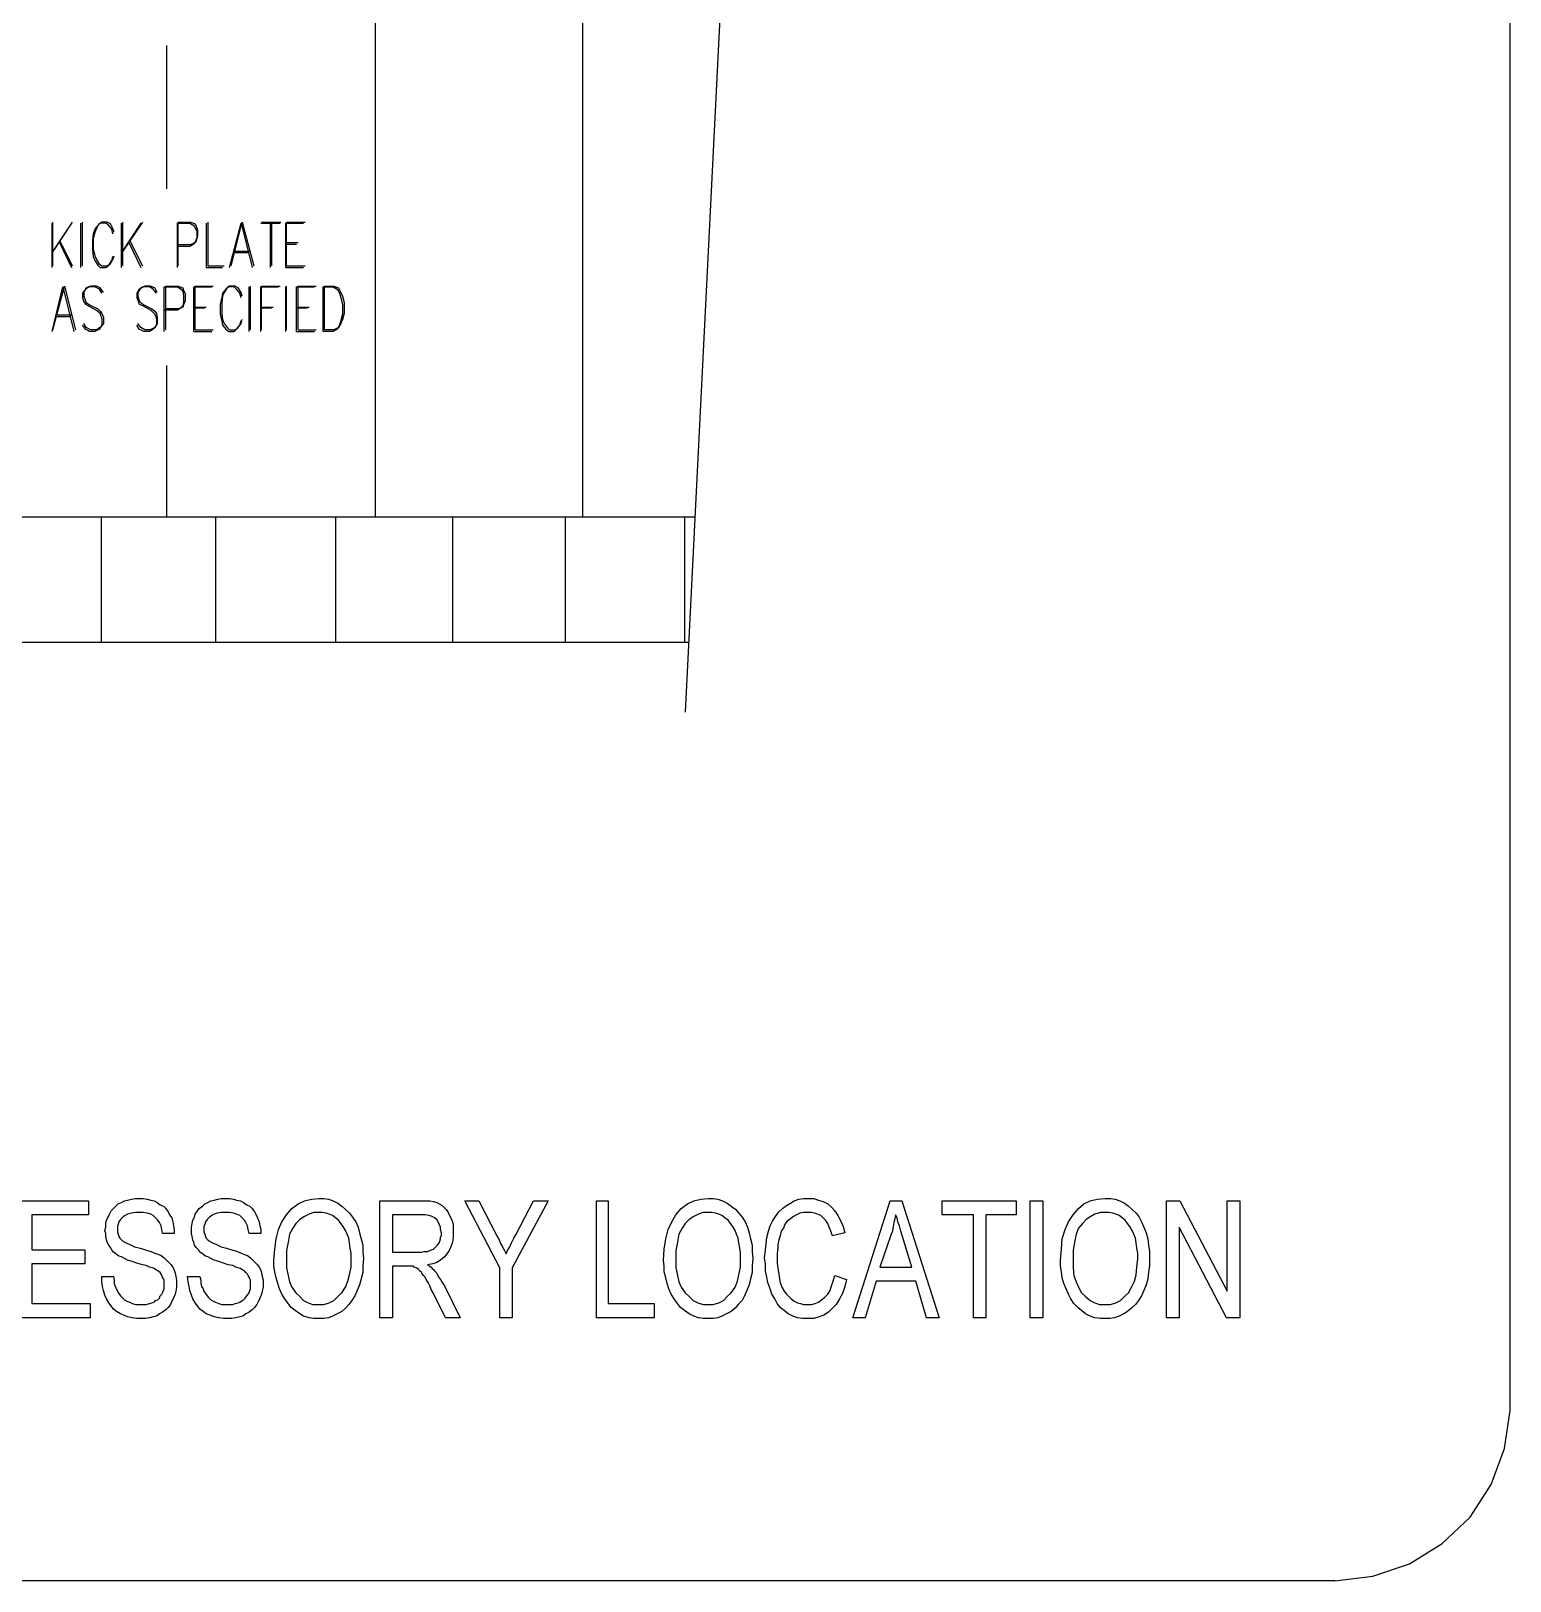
# Model space of a CAD drawing. Header units: metres. Extents: x 14 to 601, y -777 to -11.
# Drawn here: x 372.9 to 600.8, y -777.2 to -538.5 of the extents above; entities that cross this region are included whole.
import ezdxf

# ---------------------------------------------------------------- set-up
doc = ezdxf.new("R2010")
doc.units = ezdxf.units.M

msp = doc.modelspace()

# ---------------------------------------------------------------- linework, layer by layer
for p, q in [((600.76, -750.2), (600.76, -37.76)), ((425.92, -375.2), (425.92, -613.28)), ((457.84, -375.2), (457.84, -613.28)), ((481.48, -487.4), (473.68, -643.4)), ((393.76, -540.68), (393.76, -562.76)), ((376.12, -574.88), (376.12, -568.04)), ((379.12, -568.04), (376.12, -572.6)), ((376.24, -574.64), (376.24, -567.92)), ((379.24, -567.92), (376.24, -572.36)), ((380.56, -574.88), (380.56, -568.04)), ((380.8, -574.64), (380.8, -567.92)), ((383.32, -568.16), (382.96, -568.88)), ((383.56, -568.04), (383.2, -568.4)), ((383.8, -567.92), (383.32, -568.16)), ((384.4, -568.04), (383.56, -568.04)), ((384.64, -567.92), (383.8, -567.92)), ((384.88, -568.4), (384.4, -568.04)), ((385.12, -568.16), (384.64, -567.92)), ((385.48, -568.88), (385.12, -568.16)), ((386.8, -574.88), (386.8, -568.04)), ((389.8, -568.04), (386.8, -572.6)), ((387.04, -574.64), (387.04, -567.92)), ((390.04, -567.92), (387.04, -572.36)), ((395.44, -574.88), (395.44, -568.04)), ((395.44, -568.04), (397.36, -568.04)), ((395.56, -574.64), (395.56, -567.92)), ((395.56, -567.92), (397.48, -567.92)), ((397.36, -568.04), (397.96, -568.4)), ((397.48, -567.92), (398.2, -568.16)), ((398.2, -568.16), (398.32, -568.52)), ((399.88, -568.04), (399.88, -574.88)), ((400.12, -567.92), (400.12, -574.64)), ((403.48, -574.88), (405.28, -568.04)), ((403.72, -574.64), (405.4, -567.92)), ((405.28, -568.04), (406.96, -574.88)), ((405.4, -567.92), (407.2, -574.64)), ((408.28, -568.04), (411.28, -568.04)), ((408.4, -567.92), (411.4, -567.92)), ((409.72, -568.04), (409.72, -574.88)), ((409.96, -567.92), (409.96, -574.64)), ((412.12, -574.88), (412.12, -568.04)), ((412.12, -568.04), (414.88, -568.04)), ((412.24, -574.64), (412.24, -567.92)), ((412.24, -567.92), (415.12, -567.92)), ((382.48, -569.72), (382.36, -570.68)), ((382.72, -569), (382.48, -569.72)), ((382.72, -569.48), (382.48, -570.44)), ((382.48, -570.44), (382.48, -572)), ((383.2, -568.4), (382.72, -569)), ((382.96, -568.88), (382.72, -569.48)), ((385.36, -569), (384.88, -568.4)), ((385.48, -569.72), (385.36, -569)), ((385.72, -569.48), (385.48, -568.88)), ((397.96, -568.4), (398.2, -568.76)), ((398.2, -568.76), (398.44, -569.36)), ((398.44, -570.32), (398.2, -570.92)), ((398.32, -568.52), (398.56, -569.12)), ((398.56, -570.08), (398.32, -570.8)), ((398.44, -569.36), (398.44, -570.32)), ((398.56, -569.12), (398.56, -570.08)), ((377.2, -570.92), (379.12, -574.88)), ((377.32, -570.8), (379.24, -574.64)), ((382.36, -570.68), (382.36, -572.24)), ((382.36, -572.24), (382.48, -573.2)), ((382.48, -572), (382.72, -573.08)), ((387.88, -570.92), (389.8, -574.88)), ((388.12, -570.8), (390.04, -574.64)), ((397.36, -571.64), (395.44, -571.64)), ((397.48, -571.4), (395.56, -571.4)), ((397.96, -571.28), (397.36, -571.64)), ((398.2, -571.04), (397.48, -571.4)), ((398.2, -570.92), (397.96, -571.28)), ((398.32, -570.8), (398.2, -571.04)), ((404.2, -572.6), (406.36, -572.6)), ((404.32, -572.36), (406.48, -572.36)), ((412.12, -571.28), (413.8, -571.28)), ((412.24, -571.04), (414.04, -571.04)), ((382.48, -573.2), (382.72, -573.8)), ((382.72, -573.08), (382.96, -573.68)), ((382.72, -573.8), (383.2, -574.52)), ((382.96, -573.68), (383.32, -574.28)), ((383.2, -574.52), (383.56, -574.88)), ((383.32, -574.28), (383.8, -574.64)), ((383.56, -574.88), (384.4, -574.88)), ((383.8, -574.64), (384.64, -574.64)), ((384.4, -574.88), (384.88, -574.52)), ((384.64, -574.64), (385.12, -574.28)), ((384.88, -574.52), (385.36, -573.8)), ((385.12, -574.28), (385.48, -573.68)), ((385.36, -573.8), (385.48, -573.2)), ((385.48, -573.68), (385.72, -573.08)), ((399.88, -574.88), (402.4, -574.88)), ((400.12, -574.64), (402.64, -574.64)), ((412.12, -574.88), (414.88, -574.88)), ((412.24, -574.64), (415.12, -574.64)), ((376.12, -584.72), (377.8, -577.88)), ((376.24, -584.48), (378.04, -577.76)), ((377.8, -577.88), (379.48, -584.72)), ((378.04, -577.76), (379.72, -584.48)), ((381.28, -578.24), (380.8, -578.84)), ((380.8, -578.84), (380.8, -579.56)), ((380.8, -579.56), (381.04, -580.16)), ((381.4, -578), (381.04, -578.72)), ((381.04, -578.72), (381.04, -579.32)), ((381.04, -579.32), (381.28, -580.04)), ((381.88, -577.88), (381.28, -578.24)), ((381.28, -580.04), (381.4, -580.28)), ((382.12, -577.76), (381.4, -578)), ((382.72, -577.88), (381.88, -577.88)), ((382.96, -577.76), (382.12, -577.76)), ((383.44, -578.24), (382.72, -577.88)), ((383.56, -578), (382.96, -577.76)), ((383.8, -578.84), (383.44, -578.24)), ((384.04, -578.72), (383.56, -578)), ((389.56, -578.24), (389.2, -578.84)), ((389.2, -578.84), (389.2, -579.56)), ((389.2, -579.56), (389.44, -580.16)), ((389.8, -578), (389.32, -578.72)), ((389.32, -578.72), (389.32, -579.32)), ((389.32, -579.32), (389.56, -580.04)), ((390.28, -577.88), (389.56, -578.24)), ((389.56, -580.04), (389.8, -580.28)), ((390.4, -577.76), (389.8, -578)), ((391.12, -577.88), (390.28, -577.88)), ((391.24, -577.76), (390.4, -577.76)), ((391.72, -578.24), (391.12, -577.88)), ((391.96, -578), (391.24, -577.76)), ((392.2, -578.84), (391.72, -578.24)), ((392.32, -578.72), (391.96, -578)), ((393.4, -584.72), (393.4, -577.88)), ((393.4, -577.88), (395.44, -577.88)), ((393.64, -584.48), (393.64, -577.76)), ((393.64, -577.76), (395.56, -577.76)), ((395.44, -577.88), (396.04, -578.24)), ((395.56, -577.76), (396.28, -578)), ((396.04, -578.24), (396.28, -578.6)), ((396.28, -578), (396.4, -578.36)), ((396.28, -578.6), (396.4, -579.2)), ((396.4, -578.36), (396.64, -578.96)), ((396.4, -579.2), (396.4, -580.16)), ((396.64, -580.04), (396.4, -580.64)), ((396.64, -578.96), (396.64, -580.04)), ((397.96, -584.72), (397.96, -577.88)), ((397.96, -577.88), (400.72, -577.88)), ((398.2, -584.48), (398.2, -577.76)), ((398.2, -577.76), (400.96, -577.76)), ((402.28, -579.56), (402.04, -580.52)), ((402.4, -578.84), (402.28, -579.56)), ((402.4, -579.32), (402.28, -580.28)), ((402.88, -578.24), (402.4, -578.84)), ((402.64, -578.72), (402.4, -579.32)), ((403.12, -578), (402.64, -578.72)), ((403.36, -577.88), (402.88, -578.24)), ((403.48, -577.76), (403.12, -578)), ((404.2, -577.88), (403.36, -577.88)), ((404.32, -577.76), (403.48, -577.76)), ((404.56, -578.24), (404.2, -577.88)), ((404.8, -578), (404.32, -577.76)), ((405.04, -578.84), (404.56, -578.24)), ((405.28, -578.72), (404.8, -578)), ((405.28, -579.56), (405.04, -578.84)), ((405.4, -579.32), (405.28, -578.72)), ((406.48, -584.72), (406.48, -577.88)), ((406.72, -584.48), (406.72, -577.76)), ((408.28, -584.72), (408.28, -577.88)), ((408.28, -577.88), (411.04, -577.88)), ((408.4, -584.48), (408.4, -577.76)), ((408.4, -577.76), (411.28, -577.76)), ((412.12, -584.72), (412.12, -577.88)), ((412.24, -584.48), (412.24, -577.76)), ((413.8, -584.72), (413.8, -577.88)), ((413.8, -577.88), (416.56, -577.88)), ((414.04, -584.48), (414.04, -577.76)), ((414.04, -577.76), (416.8, -577.76)), ((417.88, -584.72), (417.88, -577.88)), ((417.88, -577.88), (419.44, -577.88)), ((418.12, -584.48), (418.12, -577.76)), ((418.12, -577.76), (419.56, -577.76)), ((419.44, -577.88), (420.04, -578.24)), ((419.56, -577.76), (420.28, -578)), ((420.04, -578.24), (420.4, -578.84)), ((420.28, -578), (420.64, -578.72)), ((420.4, -578.84), (420.64, -579.56)), ((420.64, -578.72), (420.88, -579.32)), ((420.64, -579.56), (420.88, -580.52)), ((420.88, -579.32), (421.12, -580.28)), ((376.72, -582.44), (378.88, -582.44)), ((376.96, -582.2), (379.12, -582.2)), ((381.04, -580.16), (381.28, -580.52)), ((381.28, -580.52), (381.64, -580.76)), ((381.4, -580.28), (381.88, -580.64)), ((381.64, -580.76), (382.96, -581.48)), ((381.88, -580.64), (383.2, -581.24)), ((382.96, -581.48), (383.44, -581.84)), ((383.2, -581.24), (383.56, -581.6)), ((383.44, -581.84), (383.56, -582.08)), ((383.56, -581.6), (383.8, -581.96)), ((383.56, -582.08), (383.8, -582.8)), ((383.8, -581.96), (384.04, -582.56)), ((389.44, -580.16), (389.56, -580.52)), ((389.56, -580.52), (390.04, -580.76)), ((389.8, -580.28), (390.28, -580.64)), ((390.04, -580.76), (391.36, -581.48)), ((390.28, -580.64), (391.48, -581.24)), ((391.36, -581.48), (391.72, -581.84)), ((391.48, -581.24), (391.96, -581.6)), ((391.72, -581.84), (391.96, -582.08)), ((391.96, -581.6), (392.2, -581.96)), ((391.96, -582.08), (392.2, -582.8)), ((392.2, -581.96), (392.32, -582.56)), ((395.44, -581.48), (393.4, -581.48)), ((395.56, -581.24), (393.64, -581.24)), ((396.04, -581.12), (395.44, -581.48)), ((396.28, -581), (395.56, -581.24)), ((396.28, -580.76), (396.04, -581.12)), ((396.4, -580.16), (396.28, -580.76)), ((396.4, -580.64), (396.28, -581)), ((397.96, -581.12), (399.64, -581.12)), ((398.2, -581), (399.88, -581)), ((402.04, -580.52), (402.04, -582.08)), ((402.04, -582.08), (402.28, -583.04)), ((402.28, -580.28), (402.28, -581.96)), ((402.28, -581.96), (402.4, -582.92)), ((408.28, -581.12), (409.96, -581.12)), ((408.4, -581), (410.2, -581)), ((413.8, -581.12), (415.48, -581.12)), ((414.04, -581), (415.72, -581)), ((420.88, -582.08), (420.64, -583.04)), ((420.88, -580.52), (420.88, -582.08)), ((421.12, -581.96), (420.88, -582.92)), ((421.12, -580.28), (421.12, -581.96)), ((381.28, -584.36), (380.8, -583.76)), ((381.4, -584.12), (381.04, -583.52)), ((381.88, -584.72), (381.28, -584.36)), ((382.12, -584.48), (381.4, -584.12)), ((382.72, -584.72), (381.88, -584.72)), ((382.96, -584.48), (382.12, -584.48)), ((383.44, -584.36), (382.72, -584.72)), ((383.56, -584.12), (382.96, -584.48)), ((383.8, -583.76), (383.44, -584.36)), ((384.04, -583.52), (383.56, -584.12)), ((383.8, -582.8), (383.8, -583.76)), ((384.04, -582.56), (384.04, -583.52)), ((389.56, -584.36), (389.2, -583.76)), ((389.8, -584.12), (389.32, -583.52)), ((390.28, -584.72), (389.56, -584.36)), ((390.4, -584.48), (389.8, -584.12)), ((391.12, -584.72), (390.28, -584.72)), ((391.24, -584.48), (390.4, -584.48)), ((391.72, -584.36), (391.12, -584.72)), ((391.96, -584.12), (391.24, -584.48)), ((392.2, -583.76), (391.72, -584.36)), ((392.32, -583.52), (391.96, -584.12)), ((392.2, -582.8), (392.2, -583.76)), ((392.32, -582.56), (392.32, -583.52)), ((397.96, -584.72), (400.72, -584.72)), ((398.2, -584.48), (400.96, -584.48)), ((402.28, -583.04), (402.4, -583.76)), ((402.4, -582.92), (402.64, -583.52)), ((402.4, -583.76), (402.88, -584.36)), ((402.64, -583.52), (403.12, -584.12)), ((402.88, -584.36), (403.36, -584.72)), ((403.12, -584.12), (403.48, -584.48)), ((403.36, -584.72), (404.2, -584.72)), ((403.48, -584.48), (404.32, -584.48)), ((404.2, -584.72), (404.56, -584.36)), ((404.32, -584.48), (404.8, -584.12)), ((404.56, -584.36), (405.04, -583.76)), ((404.8, -584.12), (405.28, -583.52)), ((405.04, -583.76), (405.28, -583.04)), ((405.28, -583.52), (405.4, -582.92)), ((413.8, -584.72), (416.56, -584.72)), ((414.04, -584.48), (416.8, -584.48)), ((419.44, -584.72), (417.88, -584.72)), ((419.56, -584.48), (418.12, -584.48)), ((420.04, -584.36), (419.44, -584.72)), ((420.28, -584.12), (419.56, -584.48)), ((420.4, -583.76), (420.04, -584.36)), ((420.64, -583.52), (420.28, -584.12)), ((420.64, -583.04), (420.4, -583.76)), ((420.88, -582.92), (420.64, -583.52)), ((393.76, -590), (393.76, -613.28)), ((360.52, -613.28), (475.24, -613.28)), ((383.68, -613.28), (383.68, -632.6)), ((401.32, -613.28), (401.32, -632.6)), ((419.8, -613.28), (419.8, -632.6)), ((437.8, -613.28), (437.8, -632.6)), ((455.2, -613.28), (455.2, -632.6)), ((473.56, -613.28), (473.56, -632.6)), ((101.8, -632.6), (474.28, -632.6)), ((387.28, -718.64), (387.76, -718.52)), ((387.76, -718.52), (388.36, -718.4)), ((388.36, -718.4), (388.96, -718.28)), ((388.96, -718.28), (389.44, -718.28)), ((389.44, -718.28), (390.16, -718.28)), ((390.16, -718.28), (390.76, -718.4)), ((390.76, -718.4), (391.36, -718.52)), ((391.36, -718.52), (391.84, -718.64)), ((400.6, -718.64), (401.08, -718.52)), ((401.08, -718.52), (401.68, -718.4)), ((401.68, -718.4), (402.16, -718.28)), ((402.16, -718.28), (402.76, -718.28)), ((402.76, -718.28), (403.48, -718.28)), ((403.48, -718.28), (404.08, -718.4)), ((404.08, -718.4), (404.56, -718.52)), ((404.56, -718.52), (405.16, -718.64)), ((415, -718.64), (416.08, -718.4)), ((416.08, -718.4), (417.28, -718.28)), ((417.28, -718.28), (418, -718.28)), ((418, -718.28), (418.72, -718.4)), ((418.72, -718.4), (419.44, -718.64)), ((475, -718.64), (476.08, -718.4)), ((476.08, -718.4), (477.28, -718.28)), ((477.28, -718.28), (478, -718.28)), ((478, -718.28), (478.72, -718.4)), ((478.72, -718.4), (479.44, -718.64)), ((490.48, -718.64), (491.2, -718.4)), ((491.2, -718.4), (491.92, -718.28)), ((491.92, -718.28), (492.64, -718.28)), ((492.64, -718.28), (493.48, -718.28)), ((493.48, -718.28), (494.2, -718.52)), ((494.2, -718.52), (494.92, -718.76)), ((536.08, -718.64), (537.16, -718.4)), ((537.16, -718.4), (538.36, -718.28)), ((538.36, -718.28), (539.2, -718.28)), ((539.2, -718.28), (539.92, -718.4)), ((539.92, -718.4), (540.64, -718.64)), ((371.2, -718.64), (381.76, -718.64)), ((381.76, -720.8), (373, -720.8)), ((373, -720.8), (373, -726.2)), ((381.76, -718.64), (381.76, -720.8)), ((384.76, -721.16), (385, -720.68)), ((385, -720.68), (385.24, -720.2)), ((385.24, -720.2), (385.6, -719.84)), ((385.6, -719.84), (385.96, -719.48)), ((385.96, -719.48), (386.32, -719.12)), ((386.32, -719.12), (386.8, -718.88)), ((386.8, -718.88), (387.28, -718.64)), ((387.4, -720.92), (387.04, -721.16)), ((387.76, -720.68), (387.4, -720.92)), ((388.36, -720.56), (387.76, -720.68)), ((388.96, -720.44), (388.36, -720.56)), ((389.56, -720.44), (388.96, -720.44)), ((390.16, -720.44), (389.56, -720.44)), ((390.76, -720.56), (390.16, -720.44)), ((391.36, -720.68), (390.76, -720.56)), ((391.72, -720.92), (391.36, -720.68)), ((392.08, -721.28), (391.72, -720.92)), ((391.84, -718.64), (392.32, -718.88)), ((392.32, -718.88), (392.8, -719.24)), ((392.8, -719.24), (393.28, -719.48)), ((393.28, -719.48), (393.64, -719.84)), ((393.64, -719.84), (394, -720.32)), ((394, -720.32), (394.24, -720.8)), ((394.24, -720.8), (394.6, -721.28)), ((398.08, -721.16), (398.2, -720.68)), ((398.2, -720.68), (398.56, -720.2)), ((398.56, -720.2), (398.8, -719.84)), ((398.8, -719.84), (399.28, -719.48)), ((399.28, -719.48), (399.64, -719.12)), ((399.64, -719.12), (400.12, -718.88)), ((400.12, -718.88), (400.6, -718.64)), ((400.72, -720.92), (400.36, -721.16)), ((401.08, -720.68), (400.72, -720.92)), ((401.56, -720.56), (401.08, -720.68)), ((402.16, -720.44), (401.56, -720.56)), ((402.88, -720.44), (402.16, -720.44)), ((403.48, -720.44), (402.88, -720.44)), ((404.08, -720.56), (403.48, -720.44)), ((404.56, -720.68), (404.08, -720.56)), ((405.04, -720.92), (404.56, -720.68)), ((405.4, -721.28), (405.04, -720.92)), ((405.16, -718.64), (405.64, -718.88)), ((405.64, -718.88), (406.12, -719.24)), ((406.12, -719.24), (406.6, -719.48)), ((406.6, -719.48), (406.96, -719.84)), ((406.96, -719.84), (407.32, -720.32)), ((407.32, -720.32), (407.56, -720.8)), ((407.56, -720.8), (407.8, -721.28)), ((411.52, -721.88), (412.24, -720.8)), ((412.24, -720.8), (413.08, -719.84)), ((413.08, -719.84), (414.04, -719.12)), ((414.04, -719.12), (415, -718.64)), ((415.72, -720.68), (415, -721.04)), ((416.44, -720.44), (415.72, -720.68)), ((417.28, -720.44), (416.44, -720.44)), ((417.76, -720.44), (417.28, -720.44)), ((418.36, -720.56), (417.76, -720.44)), ((418.84, -720.68), (418.36, -720.56)), ((419.32, -720.92), (418.84, -720.68)), ((419.8, -721.28), (419.32, -720.92)), ((419.44, -718.64), (420.16, -719)), ((420.16, -719), (420.76, -719.48)), ((420.76, -719.48), (421.36, -719.96)), ((421.36, -719.96), (421.96, -720.56)), ((421.96, -720.56), (422.44, -721.16)), ((426.64, -736.64), (426.64, -718.64)), ((426.64, -718.64), (433, -718.64)), ((433, -720.8), (428.56, -720.8)), ((428.56, -720.8), (428.56, -726.56)), ((433, -718.64), (433.72, -718.64)), ((433.6, -720.8), (433, -720.8)), ((434.2, -720.92), (433.6, -720.8)), ((433.72, -718.64), (434.32, -718.64)), ((434.68, -721.04), (434.2, -720.92)), ((434.32, -718.64), (434.92, -718.76)), ((434.92, -718.76), (435.4, -718.88)), ((435.4, -718.88), (435.76, -719.12)), ((435.76, -719.12), (436.24, -719.36)), ((436.24, -719.36), (436.48, -719.6)), ((436.48, -719.6), (436.84, -719.96)), ((436.84, -719.96), (437.08, -720.32)), ((437.08, -720.32), (437.32, -720.8)), ((437.32, -720.8), (437.56, -721.28)), ((445.12, -728.96), (439.72, -718.64)), ((439.72, -718.64), (441.88, -718.64)), ((441.88, -718.64), (444.64, -724.04)), ((452.56, -718.64), (447.04, -728.96)), ((447.64, -723.8), (450.28, -718.64)), ((450.28, -718.64), (452.56, -718.64)), ((460, -736.64), (460, -718.64)), ((460, -718.64), (461.8, -718.64)), ((461.8, -718.64), (461.8, -734.48)), ((471.64, -721.88), (472.24, -720.8)), ((472.24, -720.8), (473.08, -719.84)), ((473.08, -719.84), (474.04, -719.12)), ((474.04, -719.12), (475, -718.64)), ((475.72, -720.68), (475, -721.04)), ((476.44, -720.44), (475.72, -720.68)), ((477.28, -720.44), (476.44, -720.44)), ((477.76, -720.44), (477.28, -720.44)), ((478.36, -720.56), (477.76, -720.44)), ((478.84, -720.68), (478.36, -720.56)), ((479.32, -720.92), (478.84, -720.68)), ((479.8, -721.28), (479.32, -720.92)), ((479.44, -718.64), (480.16, -719)), ((480.16, -719), (480.76, -719.48)), ((480.76, -719.48), (481.48, -719.96)), ((481.48, -719.96), (481.96, -720.56)), ((481.96, -720.56), (482.44, -721.16)), ((487.6, -721.04), (488.08, -720.32)), ((488.08, -720.32), (488.68, -719.84)), ((488.68, -719.84), (489.28, -719.36)), ((489.28, -719.36), (489.88, -719)), ((489.88, -719), (490.48, -718.64)), ((490.84, -720.8), (490.36, -721.04)), ((491.32, -720.56), (490.84, -720.8)), ((491.92, -720.44), (491.32, -720.56)), ((492.52, -720.44), (491.92, -720.44)), ((493.12, -720.44), (492.52, -720.44)), ((493.6, -720.56), (493.12, -720.44)), ((494.08, -720.68), (493.6, -720.56)), ((494.56, -720.92), (494.08, -720.68)), ((494.92, -721.28), (494.56, -720.92)), ((494.92, -718.76), (495.64, -719.12)), ((495.64, -719.12), (496.24, -719.6)), ((496.24, -719.6), (496.72, -720.2)), ((496.72, -720.2), (497.2, -720.92)), ((497.2, -720.92), (497.68, -721.76)), ((499.48, -736.64), (505.24, -718.64)), ((505.24, -718.64), (507.04, -718.64)), ((506.08, -720.8), (505.96, -721.4)), ((506.32, -721.28), (506.08, -720.8)), ((507.04, -718.64), (512.8, -736.64)), ((513.28, -720.8), (513.28, -718.64)), ((513.28, -718.64), (524.68, -718.64)), ((518.08, -720.8), (513.28, -720.8)), ((518.08, -736.64), (518.08, -720.8)), ((524.68, -720.8), (520, -720.8)), ((520, -720.8), (520, -736.64)), ((524.68, -718.64), (524.68, -720.8)), ((526.84, -736.64), (526.84, -718.64)), ((526.84, -718.64), (528.76, -718.64)), ((528.76, -718.64), (528.76, -736.64)), ((532.72, -721.88), (533.44, -720.8)), ((533.44, -720.8), (534.28, -719.84)), ((534.28, -719.84), (535.12, -719.12)), ((535.12, -719.12), (536.08, -718.64)), ((536.8, -720.68), (536.2, -721.04)), ((537.64, -720.44), (536.8, -720.68)), ((538.36, -720.44), (537.64, -720.44)), ((538.96, -720.44), (538.36, -720.44)), ((539.56, -720.56), (538.96, -720.44)), ((540.04, -720.68), (539.56, -720.56)), ((540.52, -720.92), (540.04, -720.68)), ((541, -721.28), (540.52, -720.92)), ((540.64, -718.64), (541.36, -719)), ((541.36, -719), (541.96, -719.48)), ((541.96, -719.48), (542.56, -719.96)), ((542.56, -719.96), (543.16, -720.56)), ((543.16, -720.56), (543.64, -721.16)), ((547.84, -736.64), (547.84, -718.64)), ((547.84, -718.64), (549.88, -718.64)), ((549.88, -718.64), (557.2, -732.56)), ((557.2, -732.56), (557.2, -718.64)), ((557.2, -718.64), (559.12, -718.64)), ((559.12, -718.64), (559.12, -736.64)), ((384.28, -723.2), (384.4, -722.72)), ((384.4, -723.68), (384.28, -723.2)), ((384.4, -722.12), (384.52, -721.64)), ((384.4, -722.72), (384.4, -722.12)), ((384.52, -721.64), (384.76, -721.16)), ((386.32, -722.24), (386.2, -722.6)), ((386.2, -722.6), (386.2, -723.08)), ((386.2, -723.08), (386.2, -723.44)), ((386.44, -721.88), (386.32, -722.24)), ((386.68, -721.52), (386.44, -721.88)), ((387.04, -721.16), (386.68, -721.52)), ((392.44, -721.64), (392.08, -721.28)), ((392.68, -722), (392.44, -721.64)), ((392.92, -722.48), (392.68, -722)), ((393.04, -723.08), (392.92, -722.48)), ((393.16, -723.68), (393.04, -723.08)), ((394.6, -721.28), (394.72, -721.88)), ((394.72, -721.88), (394.84, -722.48)), ((394.84, -722.48), (394.96, -723.08)), ((394.96, -723.08), (394.96, -723.68)), ((397.6, -722.72), (397.72, -722.12)), ((397.6, -723.2), (397.6, -722.72)), ((397.6, -723.68), (397.6, -723.2)), ((397.72, -722.12), (397.84, -721.64)), ((397.84, -721.64), (398.08, -721.16)), ((399.64, -722.24), (399.52, -722.6)), ((399.52, -722.6), (399.52, -723.08)), ((399.52, -723.08), (399.52, -723.44)), ((399.76, -721.88), (399.64, -722.24)), ((400, -721.52), (399.76, -721.88)), ((400.36, -721.16), (400, -721.52)), ((405.76, -721.64), (405.4, -721.28)), ((406, -722), (405.76, -721.64)), ((406.24, -722.48), (406, -722)), ((406.36, -723.08), (406.24, -722.48)), ((406.48, -723.68), (406.36, -723.08)), ((407.8, -721.28), (408.04, -721.88)), ((408.04, -721.88), (408.16, -722.48)), ((408.16, -722.48), (408.28, -723.08)), ((408.28, -723.08), (408.28, -723.68)), ((410.68, -724.52), (411.04, -723.08)), ((411.04, -723.08), (411.52, -721.88)), ((413.2, -722.84), (412.72, -723.8)), ((413.68, -722.12), (413.2, -722.84)), ((414.28, -721.52), (413.68, -722.12)), ((415, -721.04), (414.28, -721.52)), ((420.28, -721.64), (419.8, -721.28)), ((420.64, -722.12), (420.28, -721.64)), ((421, -722.6), (420.64, -722.12)), ((421.36, -723.2), (421, -722.6)), ((421.6, -723.8), (421.36, -723.2)), ((422.44, -721.16), (422.92, -721.88)), ((422.92, -721.88), (423.28, -722.72)), ((423.28, -722.72), (423.52, -723.56)), ((435.04, -721.28), (434.68, -721.04)), ((435.4, -721.52), (435.04, -721.28)), ((435.64, -721.88), (435.4, -721.52)), ((435.76, -722.24), (435.64, -721.88)), ((436, -722.72), (435.76, -722.24)), ((436, -723.08), (436, -722.72)), ((436.12, -723.56), (436, -723.08)), ((437.56, -721.28), (437.8, -721.88)), ((437.8, -721.88), (437.92, -722.36)), ((437.92, -722.36), (437.92, -722.96)), ((437.92, -722.96), (437.92, -723.56)), ((470.68, -724.52), (471.04, -723.08)), ((471.04, -723.08), (471.64, -721.88)), ((473.2, -722.84), (472.72, -723.8)), ((473.68, -722.12), (473.2, -722.84)), ((474.28, -721.52), (473.68, -722.12)), ((475, -721.04), (474.28, -721.52)), ((480.28, -721.64), (479.8, -721.28)), ((480.64, -722.12), (480.28, -721.64)), ((481, -722.6), (480.64, -722.12)), ((481.36, -723.2), (481, -722.6)), ((481.6, -723.8), (481.36, -723.2)), ((482.44, -721.16), (482.92, -721.88)), ((482.92, -721.88), (483.28, -722.72)), ((483.28, -722.72), (483.52, -723.56)), ((486.28, -724.28), (486.52, -723.32)), ((486.52, -723.32), (486.76, -722.48)), ((486.76, -722.48), (487.12, -721.76)), ((487.12, -721.76), (487.6, -721.04)), ((488.44, -723.32), (488.32, -724.04)), ((488.8, -722.84), (488.44, -723.32)), ((489.04, -722.24), (488.8, -722.84)), ((489.4, -721.76), (489.04, -722.24)), ((489.88, -721.4), (489.4, -721.76)), ((490.36, -721.04), (489.88, -721.4)), ((495.28, -721.64), (494.92, -721.28)), ((495.64, -722.12), (495.28, -721.64)), ((495.88, -722.72), (495.64, -722.12)), ((496.12, -723.32), (495.88, -722.72)), ((496.36, -724.04), (496.12, -723.32)), ((497.68, -721.76), (498.04, -722.6)), ((498.04, -722.6), (498.28, -723.56)), ((505.6, -723.32), (505.36, -723.92)), ((505.72, -722.6), (505.6, -723.32)), ((505.84, -722), (505.72, -722.6)), ((505.96, -721.4), (505.84, -722)), ((506.44, -721.88), (506.32, -721.28)), ((506.68, -722.48), (506.44, -721.88)), ((506.92, -723.32), (506.68, -722.48)), ((507.16, -724.16), (506.92, -723.32)), ((531.76, -724.52), (532.24, -723.08)), ((532.24, -723.08), (532.72, -721.88)), ((534.28, -722.84), (533.92, -723.8)), ((534.88, -722.12), (534.28, -722.84)), ((535.48, -721.52), (534.88, -722.12)), ((536.2, -721.04), (535.48, -721.52)), ((541.48, -721.64), (541, -721.28)), ((541.84, -722.12), (541.48, -721.64)), ((542.2, -722.6), (541.84, -722.12)), ((542.56, -723.2), (542.2, -722.6)), ((542.8, -723.8), (542.56, -723.2)), ((543.64, -721.16), (544, -721.88)), ((544, -721.88), (544.36, -722.72)), ((544.36, -722.72), (544.72, -723.56)), ((557.08, -736.64), (549.76, -722.72)), ((549.76, -722.72), (549.76, -736.64)), ((384.4, -724.16), (384.4, -723.68)), ((384.52, -724.64), (384.4, -724.16)), ((384.64, -725), (384.52, -724.64)), ((384.88, -725.48), (384.64, -725)), ((385.12, -725.84), (384.88, -725.48)), ((386.2, -723.44), (386.32, -723.8)), ((386.32, -723.8), (386.44, -724.16)), ((386.44, -724.16), (386.56, -724.4)), ((386.56, -724.4), (386.8, -724.64)), ((386.8, -724.64), (387.04, -724.88)), ((387.04, -724.88), (387.52, -725.12)), ((387.52, -725.12), (388.12, -725.36)), ((388.12, -725.36), (388.84, -725.72)), ((388.84, -725.72), (389.68, -725.96)), ((394.96, -723.68), (393.16, -723.68)), ((397.72, -724.16), (397.6, -723.68)), ((397.84, -724.64), (397.72, -724.16)), ((397.96, -725), (397.84, -724.64)), ((398.08, -725.48), (397.96, -725)), ((398.32, -725.84), (398.08, -725.48)), ((399.52, -723.44), (399.64, -723.8)), ((399.64, -723.8), (399.76, -724.16)), ((399.76, -724.16), (399.88, -724.4)), ((399.88, -724.4), (400.12, -724.64)), ((400.12, -724.64), (400.36, -724.88)), ((400.36, -724.88), (400.84, -725.12)), ((400.84, -725.12), (401.44, -725.36)), ((401.44, -725.36), (402.16, -725.72)), ((402.16, -725.72), (403, -725.96)), ((408.28, -723.68), (406.48, -723.68)), ((410.44, -726.08), (410.68, -724.52)), ((412.48, -725), (412.24, -726.32)), ((412.72, -723.8), (412.48, -725)), ((421.84, -724.4), (421.6, -723.8)), ((421.96, -725.12), (421.84, -724.4)), ((422.08, -725.96), (421.96, -725.12)), ((423.52, -723.56), (423.76, -724.52)), ((423.76, -724.52), (424, -725.48)), ((424, -725.48), (424, -726.44)), ((435.16, -725.84), (435.28, -725.72)), ((435.28, -725.72), (435.52, -725.48)), ((435.52, -725.48), (435.76, -725.12)), ((435.76, -725.12), (435.88, -724.88)), ((435.88, -724.88), (436, -724.52)), ((436, -724.28), (436.12, -723.92)), ((436, -724.52), (436, -724.28)), ((436.12, -723.92), (436.12, -723.56)), ((437.56, -725.72), (437.32, -726.32)), ((437.8, -725), (437.56, -725.72)), ((437.92, -724.28), (437.8, -725)), ((437.92, -723.56), (437.92, -724.28)), ((444.64, -724.04), (445, -724.64)), ((445, -724.64), (445.24, -725.24)), ((445.24, -725.24), (445.6, -725.84)), ((446.32, -726.32), (446.68, -725.72)), ((446.68, -725.72), (446.92, -725.12)), ((446.92, -725.12), (447.28, -724.4)), ((447.28, -724.4), (447.64, -723.8)), ((470.44, -726.08), (470.68, -724.52)), ((472.48, -725), (472.24, -726.32)), ((472.72, -723.8), (472.48, -725)), ((481.84, -724.4), (481.6, -723.8)), ((481.96, -725.12), (481.84, -724.4)), ((482.08, -725.96), (481.96, -725.12)), ((483.52, -723.56), (483.76, -724.52)), ((483.76, -724.52), (484, -725.48)), ((484, -725.48), (484, -726.44)), ((486.04, -726.32), (486.16, -725.24)), ((486.16, -725.24), (486.28, -724.28)), ((488.08, -724.64), (487.96, -725.36)), ((487.96, -725.36), (487.96, -725.96)), ((488.32, -724.04), (488.08, -724.64)), ((498.28, -723.56), (496.36, -724.04)), ((505.36, -723.92), (503.68, -728.84)), ((508.6, -728.84), (507.16, -724.16)), ((531.64, -726.08), (531.76, -724.52)), ((533.68, -725), (533.44, -726.32)), ((533.92, -723.8), (533.68, -725)), ((543.04, -724.4), (542.8, -723.8)), ((543.16, -725.12), (543.04, -724.4)), ((543.28, -725.96), (543.16, -725.12)), ((544.72, -723.56), (544.96, -724.52)), ((544.96, -724.52), (545.08, -725.48)), ((545.08, -725.48), (545.2, -726.44)), ((373, -726.2), (381.16, -726.2)), ((381.16, -726.2), (381.16, -728.36)), ((385.36, -726.2), (385.12, -725.84)), ((385.6, -726.56), (385.36, -726.2)), ((385.96, -726.8), (385.6, -726.56)), ((386.44, -727.16), (385.96, -726.8)), ((386.8, -727.28), (386.44, -727.16)), ((387.28, -727.52), (386.8, -727.28)), ((387.76, -727.76), (387.28, -727.52)), ((388.48, -728), (387.76, -727.76)), ((389.2, -728.24), (388.48, -728)), ((389.68, -725.96), (390.52, -726.2)), ((390.52, -726.2), (391.36, -726.44)), ((391.36, -726.44), (391.96, -726.68)), ((391.96, -726.68), (392.56, -726.92)), ((392.56, -726.92), (392.92, -727.04)), ((392.92, -727.04), (393.4, -727.4)), ((393.4, -727.4), (393.76, -727.76)), ((393.76, -727.76), (394.12, -728.12)), ((394.12, -728.12), (394.48, -728.48)), ((398.68, -726.2), (398.32, -725.84)), ((398.92, -726.56), (398.68, -726.2)), ((399.28, -726.8), (398.92, -726.56)), ((399.76, -727.16), (399.28, -726.8)), ((400.12, -727.28), (399.76, -727.16)), ((400.6, -727.52), (400.12, -727.28)), ((401.08, -727.76), (400.6, -727.52)), ((401.8, -728), (401.08, -727.76)), ((402.52, -728.24), (401.8, -728)), ((403, -725.96), (403.84, -726.2)), ((403.84, -726.2), (404.68, -726.44)), ((404.68, -726.44), (405.28, -726.68)), ((405.28, -726.68), (405.76, -726.92)), ((405.76, -726.92), (406.24, -727.04)), ((406.24, -727.04), (406.72, -727.4)), ((406.72, -727.4), (407.08, -727.76)), ((407.08, -727.76), (407.44, -728.12)), ((407.44, -728.12), (407.8, -728.48)), ((410.32, -727.76), (410.44, -726.08)), ((410.32, -728.72), (410.32, -727.76)), ((412.24, -726.32), (412.24, -727.76)), ((412.24, -727.76), (412.24, -728.96)), ((422.2, -726.68), (422.08, -725.96)), ((422.2, -727.52), (422.2, -726.68)), ((422.2, -728.84), (422.2, -727.52)), ((424, -726.44), (424.12, -727.52)), ((424.12, -727.52), (424, -728.6)), ((428.56, -726.56), (432.52, -726.56)), ((432.52, -726.56), (433.12, -726.56)), ((433.12, -726.56), (433.48, -726.44)), ((433.48, -726.44), (433.96, -726.44)), ((433.96, -726.44), (434.32, -726.32)), ((434.32, -726.32), (434.56, -726.2)), ((434.56, -726.2), (434.92, -726.08)), ((435.4, -728.12), (434.8, -728.36)), ((434.92, -726.08), (435.16, -725.84)), ((436, -727.76), (435.4, -728.12)), ((436.6, -727.28), (436, -727.76)), ((436.96, -726.8), (436.6, -727.28)), ((437.32, -726.32), (436.96, -726.8)), ((445.6, -725.84), (445.84, -726.32)), ((445.84, -726.32), (446.08, -726.8)), ((446.08, -726.8), (446.32, -726.32)), ((470.32, -727.76), (470.44, -726.08)), ((470.44, -728.72), (470.32, -727.76)), ((472.24, -726.32), (472.24, -727.76)), ((472.24, -727.76), (472.24, -728.96)), ((482.2, -726.68), (482.08, -725.96)), ((482.2, -727.52), (482.2, -726.68)), ((482.2, -728.84), (482.2, -727.52)), ((484, -726.44), (484.12, -727.52)), ((484.12, -727.52), (484, -728.6)), ((485.92, -727.4), (486.04, -726.32)), ((486.04, -728.36), (485.92, -727.4)), ((487.96, -725.96), (487.84, -726.68)), ((487.84, -726.68), (487.84, -727.4)), ((487.84, -727.4), (487.84, -728.24)), ((531.52, -727.76), (531.64, -726.08)), ((531.52, -728.72), (531.52, -727.76)), ((533.44, -726.32), (533.44, -727.76)), ((533.44, -727.76), (533.44, -728.96)), ((543.4, -726.68), (543.28, -725.96)), ((543.28, -728.84), (543.4, -727.52)), ((543.4, -727.52), (543.4, -726.68)), ((545.2, -726.44), (545.2, -727.52)), ((545.2, -727.52), (545.2, -728.6)), ((381.16, -728.36), (373, -728.36)), ((373, -728.36), (373, -734.48)), ((383.8, -730.28), (385.6, -730.28)), ((383.8, -731.12), (383.8, -730.28)), ((385.6, -730.28), (385.72, -730.88)), ((390.04, -728.48), (389.2, -728.24)), ((390.64, -728.6), (390.04, -728.48)), ((391.12, -728.84), (390.64, -728.6)), ((391.6, -728.96), (391.12, -728.84)), ((391.84, -729.08), (391.6, -728.96)), ((392.2, -729.32), (391.84, -729.08)), ((392.44, -729.44), (392.2, -729.32)), ((392.8, -729.68), (392.44, -729.44)), ((392.92, -729.92), (392.8, -729.68)), ((393.04, -730.16), (392.92, -729.92)), ((393.16, -730.4), (393.04, -730.16)), ((393.28, -730.64), (393.16, -730.4)), ((394.48, -728.48), (394.72, -728.84)), ((394.72, -728.84), (394.96, -729.32)), ((394.96, -729.32), (395.08, -729.8)), ((395.08, -729.8), (395.2, -730.28)), ((395.2, -730.28), (395.32, -730.88)), ((397, -730.28), (398.92, -730.28)), ((397.12, -731.12), (397, -730.28)), ((398.92, -730.28), (399.04, -730.88)), ((403.24, -728.48), (402.52, -728.24)), ((403.96, -728.6), (403.24, -728.48)), ((404.44, -728.84), (403.96, -728.6)), ((404.8, -728.96), (404.44, -728.84)), ((405.16, -729.08), (404.8, -728.96)), ((405.52, -729.32), (405.16, -729.08)), ((405.76, -729.44), (405.52, -729.32)), ((406, -729.68), (405.76, -729.44)), ((406.24, -729.92), (406, -729.68)), ((406.36, -730.16), (406.24, -729.92)), ((406.48, -730.4), (406.36, -730.16)), ((406.6, -730.64), (406.48, -730.4)), ((407.8, -728.48), (408.04, -728.84)), ((408.04, -728.84), (408.28, -729.32)), ((408.28, -729.32), (408.4, -729.8)), ((408.4, -729.8), (408.52, -730.28)), ((408.52, -730.28), (408.64, -730.88)), ((410.44, -729.56), (410.32, -728.72)), ((410.68, -730.52), (410.44, -729.56)), ((410.92, -731.36), (410.68, -730.52)), ((412.24, -728.96), (412.48, -730.16)), ((412.48, -730.16), (412.72, -731.12)), ((421.72, -731), (421.96, -730.04)), ((421.96, -730.04), (422.2, -728.84)), ((424, -729.68), (423.76, -730.64)), ((424, -728.6), (424, -729.68)), ((430.72, -728.72), (428.56, -728.72)), ((428.56, -728.72), (428.56, -736.64)), ((430.96, -728.72), (430.72, -728.72)), ((431.2, -728.72), (430.96, -728.72)), ((431.44, -728.72), (431.2, -728.72)), ((431.68, -728.72), (431.44, -728.72)), ((431.8, -728.72), (431.68, -728.72)), ((431.92, -728.84), (431.8, -728.72)), ((432.16, -728.96), (431.92, -728.84)), ((432.28, -728.96), (432.16, -728.96)), ((432.4, -729.08), (432.28, -728.96)), ((432.64, -729.2), (432.4, -729.08)), ((432.76, -729.44), (432.64, -729.2)), ((433, -729.56), (432.76, -729.44)), ((433.12, -729.8), (433, -729.56)), ((433.36, -730.16), (433.12, -729.8)), ((433.6, -730.4), (433.36, -730.16)), ((433.84, -730.88), (433.6, -730.4)), ((434.8, -728.36), (433.96, -728.48)), ((433.96, -728.48), (434.32, -728.72)), ((434.32, -728.72), (434.56, -728.84)), ((434.56, -728.84), (434.68, -729.08)), ((434.68, -729.08), (434.92, -729.2)), ((434.92, -729.2), (435.04, -729.44)), ((435.04, -729.44), (435.4, -729.8)), ((435.4, -729.8), (435.64, -730.28)), ((435.64, -730.28), (436, -730.76)), ((445.12, -736.64), (445.12, -728.96)), ((447.04, -728.96), (447.04, -736.64)), ((470.44, -729.56), (470.44, -728.72)), ((470.68, -730.52), (470.44, -729.56)), ((470.92, -731.36), (470.68, -730.52)), ((472.24, -728.96), (472.48, -730.16)), ((472.48, -730.16), (472.72, -731.12)), ((481.72, -731), (481.96, -730.04)), ((481.96, -730.04), (482.2, -728.84)), ((484, -729.68), (483.76, -730.64)), ((484, -728.6), (484, -729.68)), ((486.04, -729.44), (486.04, -728.36)), ((486.28, -730.4), (486.04, -729.44)), ((486.4, -731.24), (486.28, -730.4)), ((487.84, -728.24), (487.96, -729.08)), ((487.96, -729.08), (488.08, -729.92)), ((488.08, -729.92), (488.2, -730.64)), ((496.48, -731), (496.72, -730.16)), ((496.72, -730.16), (498.52, -730.76)), ((503.68, -728.84), (508.6, -728.84)), ((531.64, -729.56), (531.52, -728.72)), ((531.76, -730.52), (531.64, -729.56)), ((532, -731.36), (531.76, -730.52)), ((533.44, -728.96), (533.56, -730.16)), ((533.56, -730.16), (533.92, -731.12)), ((542.92, -731), (543.16, -730.04)), ((543.16, -730.04), (543.28, -728.84)), ((545.08, -729.68), (544.96, -730.64)), ((545.2, -728.6), (545.08, -729.68)), ((383.92, -731.84), (383.8, -731.12)), ((384.04, -732.44), (383.92, -731.84)), ((384.28, -733.16), (384.04, -732.44)), ((385.72, -730.88), (385.72, -731.36)), ((385.72, -731.36), (385.84, -731.84)), ((385.84, -731.84), (386.08, -732.2)), ((386.08, -732.2), (386.2, -732.56)), ((386.2, -732.56), (386.44, -732.92)), ((386.44, -732.92), (386.68, -733.28)), ((393.04, -733.04), (393.16, -732.8)), ((393.16, -732.8), (393.28, -732.44)), ((393.4, -730.88), (393.28, -730.64)), ((393.28, -732.44), (393.4, -732.2)), ((393.4, -731.24), (393.4, -730.88)), ((393.4, -731.48), (393.4, -731.24)), ((393.4, -731.84), (393.4, -731.48)), ((393.4, -732.2), (393.4, -731.84)), ((395.2, -732.56), (395.08, -733.04)), ((395.32, -731.96), (395.2, -732.56)), ((395.32, -730.88), (395.32, -731.48)), ((395.32, -731.48), (395.32, -731.96)), ((397.24, -731.84), (397.12, -731.12)), ((397.36, -732.44), (397.24, -731.84)), ((397.6, -733.16), (397.36, -732.44)), ((399.04, -730.88), (399.04, -731.36)), ((399.04, -731.36), (399.16, -731.84)), ((399.16, -731.84), (399.4, -732.2)), ((399.4, -732.2), (399.52, -732.56)), ((399.52, -732.56), (399.76, -732.92)), ((399.76, -732.92), (400, -733.28)), ((406.36, -733.04), (406.48, -732.8)), ((406.48, -732.8), (406.6, -732.44)), ((406.72, -730.88), (406.6, -730.64)), ((406.6, -732.44), (406.72, -732.2)), ((406.72, -731.24), (406.72, -730.88)), ((406.72, -731.48), (406.72, -731.24)), ((406.72, -731.84), (406.72, -731.48)), ((406.72, -732.2), (406.72, -731.84)), ((408.52, -732.56), (408.4, -733.04)), ((408.64, -731.96), (408.52, -732.56)), ((408.64, -730.88), (408.64, -731.48)), ((408.64, -731.48), (408.64, -731.96)), ((411.16, -732.2), (410.92, -731.36)), ((411.52, -733.04), (411.16, -732.2)), ((412.72, -731.12), (413.08, -731.96)), ((413.08, -731.96), (413.68, -732.8)), ((413.68, -732.8), (414.28, -733.4)), ((420.16, -733.4), (420.76, -732.8)), ((420.76, -732.8), (421.36, -731.96)), ((421.36, -731.96), (421.72, -731)), ((423.16, -732.44), (422.8, -733.28)), ((423.52, -731.6), (423.16, -732.44)), ((423.76, -730.64), (423.52, -731.6)), ((434.08, -731.24), (433.84, -730.88)), ((434.32, -731.72), (434.08, -731.24)), ((434.56, -732.32), (434.32, -731.72)), ((434.92, -732.92), (434.56, -732.32)), ((436.72, -736.64), (434.92, -732.92)), ((436, -730.76), (436.24, -731.24)), ((436.24, -731.24), (436.6, -731.72)), ((436.6, -731.72), (439, -736.64)), ((471.16, -732.2), (470.92, -731.36)), ((471.52, -733.04), (471.16, -732.2)), ((472.72, -731.12), (473.08, -731.96)), ((473.08, -731.96), (473.68, -732.8)), ((473.68, -732.8), (474.28, -733.4)), ((480.16, -733.4), (480.76, -732.8)), ((480.76, -732.8), (481.36, -731.96)), ((481.36, -731.96), (481.72, -731)), ((483.16, -732.44), (482.8, -733.28)), ((483.52, -731.6), (483.16, -732.44)), ((483.76, -730.64), (483.52, -731.6)), ((486.76, -732.2), (486.4, -731.24)), ((487, -733.04), (486.76, -732.2)), ((488.2, -730.64), (488.32, -731.24)), ((488.32, -731.24), (488.56, -731.96)), ((488.56, -731.96), (488.92, -732.56)), ((488.92, -732.56), (489.28, -733.04)), ((495.64, -733.04), (496, -732.44)), ((496, -732.44), (496.24, -731.72)), ((496.24, -731.72), (496.48, -731)), ((497.92, -732.92), (497.44, -733.76)), ((498.28, -731.84), (497.92, -732.92)), ((498.52, -730.76), (498.28, -731.84)), ((503.08, -731), (501.4, -736.64)), ((509.2, -731), (503.08, -731)), ((510.88, -736.64), (509.2, -731)), ((532.36, -732.2), (532, -731.36)), ((532.72, -733.04), (532.36, -732.2)), ((533.92, -731.12), (534.28, -731.96)), ((534.28, -731.96), (534.76, -732.8)), ((534.76, -732.8), (535.36, -733.4)), ((541.36, -733.4), (541.96, -732.8)), ((541.96, -732.8), (542.44, -731.96)), ((542.44, -731.96), (542.92, -731)), ((544.36, -732.44), (544, -733.28)), ((544.72, -731.6), (544.36, -732.44)), ((544.96, -730.64), (544.72, -731.6)), ((373, -734.48), (382, -734.48)), ((382, -734.48), (382, -736.64)), ((384.52, -733.76), (384.28, -733.16)), ((384.88, -734.36), (384.52, -733.76)), ((385.24, -734.84), (384.88, -734.36)), ((385.6, -735.32), (385.24, -734.84)), ((386.68, -733.28), (386.92, -733.52)), ((386.92, -733.52), (387.28, -733.88)), ((387.28, -733.88), (387.64, -734.12)), ((387.64, -734.12), (388.12, -734.24)), ((388.12, -734.24), (388.48, -734.48)), ((388.48, -734.48), (388.96, -734.6)), ((388.96, -734.6), (389.44, -734.6)), ((389.44, -734.6), (389.92, -734.6)), ((389.92, -734.6), (390.28, -734.6)), ((390.28, -734.6), (390.64, -734.6)), ((390.64, -734.6), (391.12, -734.48)), ((391.12, -734.48), (391.48, -734.36)), ((391.48, -734.36), (391.84, -734.24)), ((391.84, -734.24), (392.08, -734)), ((392.08, -734), (392.44, -733.88)), ((392.44, -733.88), (392.68, -733.64)), ((392.68, -733.64), (392.8, -733.28)), ((392.8, -733.28), (393.04, -733.04)), ((394, -735.08), (393.64, -735.44)), ((394.36, -734.6), (394, -735.08)), ((394.6, -734.12), (394.36, -734.6)), ((394.84, -733.64), (394.6, -734.12)), ((395.08, -733.04), (394.84, -733.64)), ((397.84, -733.76), (397.6, -733.16)), ((398.2, -734.36), (397.84, -733.76)), ((398.56, -734.84), (398.2, -734.36)), ((398.92, -735.32), (398.56, -734.84)), ((400, -733.28), (400.24, -733.52)), ((400.24, -733.52), (400.6, -733.88)), ((400.6, -733.88), (400.96, -734.12)), ((400.96, -734.12), (401.32, -734.24)), ((401.32, -734.24), (401.8, -734.48)), ((401.8, -734.48), (402.28, -734.6)), ((402.28, -734.6), (402.64, -734.6)), ((402.64, -734.6), (403.12, -734.6)), ((403.12, -734.6), (403.6, -734.6)), ((403.6, -734.6), (403.96, -734.6)), ((403.96, -734.6), (404.32, -734.48)), ((404.32, -734.48), (404.8, -734.36)), ((404.8, -734.36), (405.04, -734.24)), ((405.04, -734.24), (405.4, -734)), ((405.4, -734), (405.64, -733.88)), ((405.64, -733.88), (405.88, -733.64)), ((405.88, -733.64), (406.12, -733.28)), ((406.12, -733.28), (406.36, -733.04)), ((407.32, -735.08), (406.96, -735.44)), ((407.68, -734.6), (407.32, -735.08)), ((407.92, -734.12), (407.68, -734.6)), ((408.16, -733.64), (407.92, -734.12)), ((408.4, -733.04), (408.16, -733.64)), ((412, -733.76), (411.52, -733.04)), ((412.48, -734.48), (412, -733.76)), ((412.96, -735.08), (412.48, -734.48)), ((413.56, -735.56), (412.96, -735.08)), ((414.28, -733.4), (414.88, -734)), ((414.88, -734), (415.6, -734.36)), ((415.6, -734.36), (416.32, -734.6)), ((416.32, -734.6), (417.16, -734.6)), ((417.16, -734.6), (418, -734.6)), ((418, -734.6), (418.84, -734.36)), ((418.84, -734.36), (419.56, -734)), ((419.56, -734), (420.16, -733.4)), ((421.36, -735.2), (420.76, -735.68)), ((421.84, -734.6), (421.36, -735.2)), ((422.32, -734), (421.84, -734.6)), ((422.8, -733.28), (422.32, -734)), ((461.8, -734.48), (468.88, -734.48)), ((468.88, -734.48), (468.88, -736.64)), ((472, -733.76), (471.52, -733.04)), ((472.48, -734.48), (472, -733.76)), ((472.96, -735.08), (472.48, -734.48)), ((473.56, -735.56), (472.96, -735.08)), ((474.28, -733.4), (474.88, -734)), ((474.88, -734), (475.6, -734.36)), ((475.6, -734.36), (476.44, -734.6)), ((476.44, -734.6), (477.16, -734.6)), ((477.16, -734.6), (478, -734.6)), ((478, -734.6), (478.84, -734.36)), ((478.84, -734.36), (479.56, -734)), ((479.56, -734), (480.16, -733.4)), ((481.36, -735.2), (480.76, -735.68)), ((481.84, -734.6), (481.36, -735.2)), ((482.44, -734), (481.84, -734.6)), ((482.8, -733.28), (482.44, -734)), ((487.48, -733.76), (487, -733.04)), ((487.84, -734.48), (487.48, -733.76)), ((488.32, -735.08), (487.84, -734.48)), ((488.92, -735.56), (488.32, -735.08)), ((489.28, -733.04), (489.64, -733.4)), ((489.64, -733.4), (490, -733.76)), ((490, -733.76), (490.48, -734.12)), ((490.48, -734.12), (490.96, -734.36)), ((490.96, -734.36), (491.44, -734.48)), ((491.44, -734.48), (491.92, -734.6)), ((491.92, -734.6), (492.52, -734.6)), ((492.52, -734.6), (493.12, -734.6)), ((493.12, -734.6), (493.72, -734.48)), ((493.72, -734.48), (494.2, -734.24)), ((494.2, -734.24), (494.68, -733.88)), ((494.68, -733.88), (495.16, -733.52)), ((495.16, -733.52), (495.64, -733.04)), ((496.36, -735.2), (495.76, -735.8)), ((496.96, -734.6), (496.36, -735.2)), ((497.44, -733.76), (496.96, -734.6)), ((533.08, -733.76), (532.72, -733.04)), ((533.56, -734.48), (533.08, -733.76)), ((534.16, -735.08), (533.56, -734.48)), ((534.76, -735.56), (534.16, -735.08)), ((535.36, -733.4), (536.08, -734)), ((536.08, -734), (536.8, -734.36)), ((536.8, -734.36), (537.52, -734.6)), ((537.52, -734.6), (538.36, -734.6)), ((538.36, -734.6), (539.2, -734.6)), ((539.2, -734.6), (540.04, -734.36)), ((540.04, -734.36), (540.76, -734)), ((540.76, -734), (541.36, -733.4)), ((542.44, -735.2), (541.84, -735.68)), ((543.04, -734.6), (542.44, -735.2)), ((543.52, -734), (543.04, -734.6)), ((544, -733.28), (543.52, -734)), ((382, -736.64), (371.2, -736.64)), ((386.08, -735.68), (385.6, -735.32)), ((386.68, -736.04), (386.08, -735.68)), ((387.16, -736.28), (386.68, -736.04)), ((387.76, -736.52), (387.16, -736.28)), ((388.48, -736.64), (387.76, -736.52)), ((389.2, -736.76), (388.48, -736.64)), ((389.92, -736.76), (389.2, -736.76)), ((390.52, -736.76), (389.92, -736.76)), ((391.12, -736.64), (390.52, -736.76)), ((391.72, -736.52), (391.12, -736.64)), ((392.2, -736.4), (391.72, -736.52)), ((392.68, -736.04), (392.2, -736.4)), ((393.16, -735.8), (392.68, -736.04)), ((393.64, -735.44), (393.16, -735.8)), ((399.4, -735.68), (398.92, -735.32)), ((399.88, -736.04), (399.4, -735.68)), ((400.48, -736.28), (399.88, -736.04)), ((401.08, -736.52), (400.48, -736.28)), ((401.8, -736.64), (401.08, -736.52)), ((402.52, -736.76), (401.8, -736.64)), ((403.24, -736.76), (402.52, -736.76)), ((403.84, -736.76), (403.24, -736.76)), ((404.44, -736.64), (403.84, -736.76)), ((405.04, -736.52), (404.44, -736.64)), ((405.52, -736.4), (405.04, -736.52)), ((406, -736.04), (405.52, -736.4)), ((406.48, -735.8), (406, -736.04)), ((406.96, -735.44), (406.48, -735.8)), ((414.28, -736.04), (413.56, -735.56)), ((414.88, -736.4), (414.28, -736.04)), ((415.72, -736.64), (414.88, -736.4)), ((416.44, -736.76), (415.72, -736.64)), ((417.16, -736.76), (416.44, -736.76)), ((418, -736.76), (417.16, -736.76)), ((418.72, -736.64), (418, -736.76)), ((419.32, -736.4), (418.72, -736.64)), ((420.04, -736.04), (419.32, -736.4)), ((420.76, -735.68), (420.04, -736.04)), ((428.56, -736.64), (426.64, -736.64)), ((439, -736.64), (436.72, -736.64)), ((447.04, -736.64), (445.12, -736.64)), ((468.88, -736.64), (460, -736.64)), ((474.28, -736.04), (473.56, -735.56)), ((475, -736.4), (474.28, -736.04)), ((475.72, -736.64), (475, -736.4)), ((476.44, -736.76), (475.72, -736.64)), ((477.16, -736.76), (476.44, -736.76)), ((478, -736.76), (477.16, -736.76)), ((478.72, -736.64), (478, -736.76)), ((479.32, -736.4), (478.72, -736.64)), ((480.04, -736.04), (479.32, -736.4)), ((480.76, -735.68), (480.04, -736.04)), ((489.52, -736.04), (488.92, -735.56)), ((490.24, -736.4), (489.52, -736.04)), ((490.96, -736.64), (490.24, -736.4)), ((491.8, -736.76), (490.96, -736.64)), ((492.64, -736.76), (491.8, -736.76)), ((493.48, -736.76), (492.64, -736.76)), ((494.32, -736.52), (493.48, -736.76)), ((495.04, -736.28), (494.32, -736.52)), ((495.76, -735.8), (495.04, -736.28)), ((501.4, -736.64), (499.48, -736.64)), ((512.8, -736.64), (510.88, -736.64)), ((520, -736.64), (518.08, -736.64)), ((528.76, -736.64), (526.84, -736.64)), ((535.36, -736.04), (534.76, -735.56)), ((536.08, -736.4), (535.36, -736.04)), ((536.8, -736.64), (536.08, -736.4)), ((537.64, -736.76), (536.8, -736.64)), ((538.36, -736.76), (537.64, -736.76)), ((539.08, -736.76), (538.36, -736.76)), ((539.8, -736.64), (539.08, -736.76)), ((540.52, -736.4), (539.8, -736.64)), ((541.24, -736.04), (540.52, -736.4)), ((541.84, -735.68), (541.24, -736.04)), ((549.76, -736.64), (547.84, -736.64)), ((559.12, -736.64), (557.08, -736.64)), ((599.92, -756.8), (600.76, -750.92)), ((600.76, -750.92), (600.76, -750.2)), ((597.88, -762.32), (599.92, -756.8)), ((594.64, -767.36), (597.88, -762.32)), ((590.32, -771.44), (594.64, -767.36)), ((585.28, -774.56), (590.32, -771.44)), ((579.64, -776.48), (585.28, -774.56)), ((573.76, -777.2), (40.72, -777.2)), ((573.76, -777.2), (579.64, -776.48))]:
    msp.add_line(p, q)

doc.saveas('drawing.dxf')
